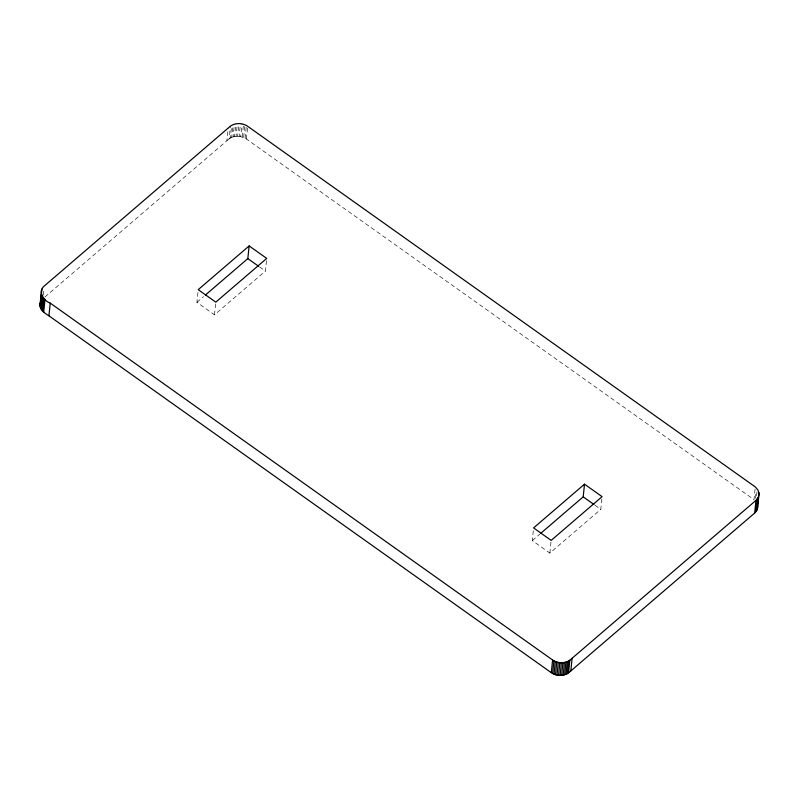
<?xml version="1.0" encoding="UTF-8"?>
<svg xmlns="http://www.w3.org/2000/svg" width="799" height="799" viewBox="0 0 799 799"><rect width="100%" height="100%" fill="white"/><g stroke="black" fill="none" stroke-linecap="round" stroke-linejoin="round"><path stroke-width="0.6" stroke-dasharray="4 3" d="M43.356 295.191L44.075 288.269M266.486 260.714L265.408 271.091L214.492 314.826L196.914 302.342L198.102 290.806M44.884 297.028L226.896 140.734L228.204 128.04M226.896 140.734L229.143 138.826L230.452 126.142M229.143 138.826L230.352 138.037L231.67 125.353M230.352 138.037L231.67 137.388L232.869 125.852M214.492 314.826L215.8 302.142M231.67 137.388L233.078 136.889L234.387 124.205M233.078 136.889L234.546 136.529L235.855 123.845M234.546 136.529L236.055 136.319L237.373 123.635M236.055 136.319L237.603 136.259L238.911 123.575M237.603 136.259L239.151 136.349L240.459 123.665M755.055 489.238L753.976 499.625L246.392 138.996L240.689 136.579L242.007 123.895M242.207 136.959L243.515 124.274M243.675 137.488L244.983 124.804M245.073 138.167L246.382 125.483M246.392 138.996L247.7 126.312M601.857 498.966L600.778 509.343L549.852 553.078L532.284 540.593L533.592 527.909M549.852 553.078L551.17 540.394M755.305 498.306L756.024 491.385M756.563 495.899L757.043 491.285M196.914 302.342L203.515 296.669M532.284 540.593L539.824 534.112M239.151 136.349L240.689 136.579M259.555 266.936L265.408 271.091M594.925 505.188L600.778 509.343"/><path stroke-width="1.2" d="M757.742 506.336L757.082 509.892L754.685 513.038L570.796 670.96C565.882 676.304 557.113 676.783 551.3 672.688L48.929 315.805C44.514 313.248 38.592 308.913 40.2 302.951M759.05 493.652L758.391 497.198L755.994 500.354L572.104 658.266C567.19 663.619 558.431 664.099 552.608 660.004L50.237 303.111C43.625 300.853 37.483 291.405 44.315 285.962L228.204 128.04C233.118 122.696 241.887 122.217 247.7 126.312L755.295 486.931L758.001 490.097L759.05 493.652L757.492 508.733M39.95 305.348L41.508 290.267M40.11 306.546L41.418 293.862M41.558 292.574L41.918 289.108M40.459 307.735L41.768 295.051M40.999 308.903L42.307 296.219M41.718 310.022L43.026 297.328M42.627 311.081L43.935 298.397M43.705 312.069L45.024 299.375M48.929 315.805L50.237 303.111M205.393 295.051L247.83 258.606L249.148 245.922L266.716 258.407L215.8 302.142L198.222 289.657L249.148 245.922M551.3 672.688L552.608 660.004M552.618 673.517L553.927 660.833M554.017 674.196L555.325 661.512M555.485 674.726L556.793 662.041M556.993 675.105L558.311 662.421M558.541 675.335L559.849 662.651M560.089 675.425L561.397 662.741M561.627 675.365L562.945 662.681M563.145 675.155L564.454 662.471M564.613 674.795L565.922 662.111M540.763 533.303L583.2 496.858L584.508 484.174L602.086 496.658L551.17 540.394L533.592 527.909L584.508 484.174M566.012 674.296L567.33 661.612M567.33 673.647L568.648 660.963M568.548 672.858L569.857 660.174M570.796 670.96L572.104 658.266M754.685 513.038L755.994 500.354M755.684 512.059L756.993 499.375M756.483 511L757.792 498.316M757.082 509.892L758.391 497.198M758.651 494.761L758.89 492.454M247.83 258.606L258.576 266.237M583.2 496.858L593.947 504.489"/></g></svg>
